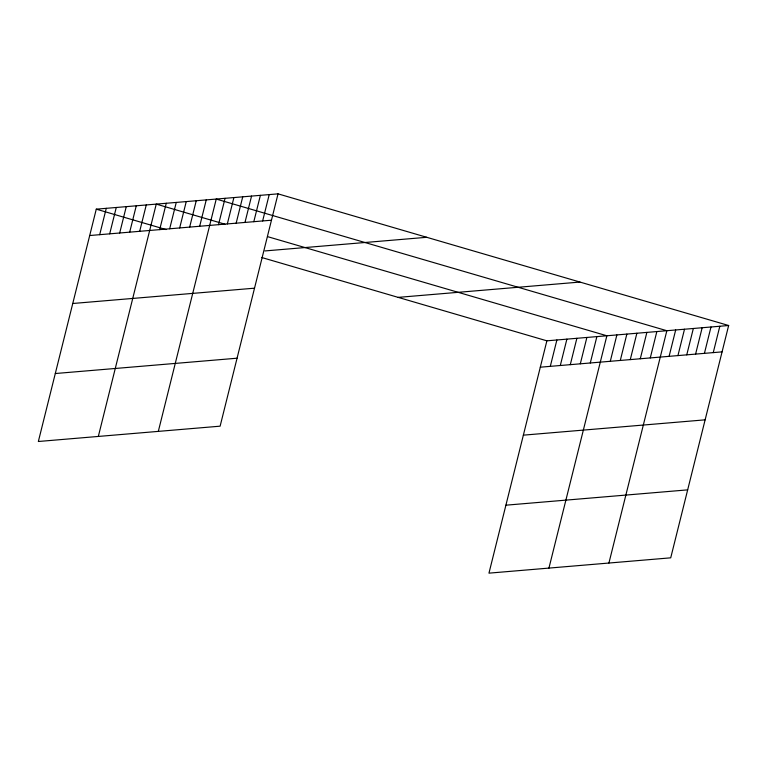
<?xml version="1.0" encoding="UTF-8"?>
<svg xmlns="http://www.w3.org/2000/svg" width="767" height="767" viewBox="0 0 767 767"><rect width="100%" height="100%" fill="white"/><g stroke="black" fill="none" stroke-linecap="round" stroke-linejoin="round"><path stroke-width="1.15" d="M278.038 193.85L96.278 209.17L38.35 441.495L220.119 426.174L278.038 193.85L728.65 325.505L670.722 557.83L488.962 573.15L546.881 340.826L728.65 325.505M99.7 234.683L106.268 208.327M109.7 233.839L116.268 207.483M119.69 233.005L126.267 206.639M129.69 232.161L136.267 205.796M139.69 231.318L146.257 204.952M98.329 436.433L156.257 204.108L224.98 224.194M159.68 229.63L166.257 203.265M169.68 228.787L176.257 202.43M179.679 227.943L186.247 201.587M189.67 227.099L196.247 200.743M199.669 226.265L206.246 199.899M158.318 431.38L216.246 199.056L666.849 330.721L608.921 563.045M218.499 224.673L225.067 198.308M227.329 223.926L233.897 197.57M236.159 223.187L242.727 196.822M244.98 222.44L251.557 196.084M253.81 221.701L260.387 195.336M262.64 220.954L269.217 194.588M550.303 366.348L556.88 339.982M560.303 365.504L566.88 339.139M570.303 364.661L576.87 338.295M580.303 363.817L586.87 337.461M590.293 362.973L596.87 336.617M548.942 568.098L606.87 335.773L267.788 236.696M610.292 361.295L616.86 334.93M620.292 360.452L626.86 334.086M630.282 359.608L636.859 333.242M640.282 358.764L646.859 332.399M650.282 357.921L656.849 331.555M669.102 356.339L675.679 329.973M677.932 355.591L684.509 329.225M686.762 354.843L693.339 328.487M695.592 354.105L702.16 327.739M704.422 353.357L710.99 326.991M713.252 352.619L719.82 326.253M89.701 235.527L271.47 220.206M264.97 250.934L426.74 237.3M72.76 303.492L254.519 288.181M398.178 297.375L579.948 282.064M55.301 373.529L237.061 358.208M540.313 367.192L722.073 351.871M523.362 435.157L705.132 419.837M505.904 505.185L687.673 489.864M96.278 209.17L166.123 229.573M261.633 257.482L546.881 340.826"/></g></svg>
